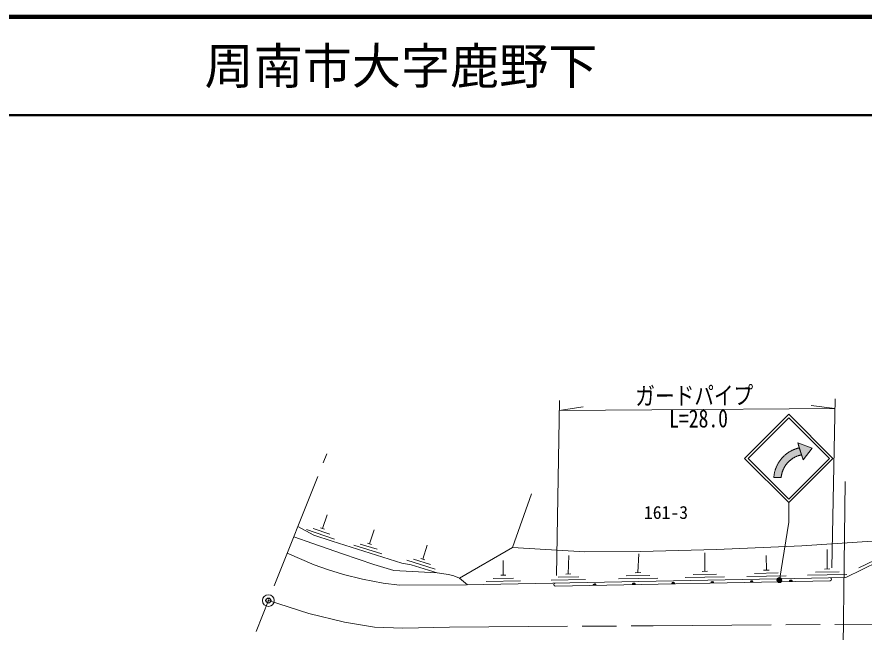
# Model space of a CAD drawing. Units: millimetres at full size, sheet at 1:1000; details may follow other scales. Extents: x 40000 to 680000, y 20000 to 380000.
# Drawn here: x 385927 to 472167, y 317336 to 380000 of the extents above; entities that cross this region are included whole.
import ezdxf
from ezdxf.enums import TextEntityAlignment as Align

# ---------------------------------------------------------------- set-up
doc = ezdxf.new("R2010")
doc.units = ezdxf.units.MM
doc.header["$LTSCALE"] = 1000
doc.header["$PDMODE"] = 32
doc.header["$PDSIZE"] = 500
doc.linetypes.add('CHAIN', pattern=[18.5, 12, -1.5, 3.5, -1.5])
for name, color, linetype, lineweight in [('M-BGD', 7, 'Continuous', 13), ('M-BMK', 2, 'CHAIN', 13), ('M-BMK-ROW', 30, 'Continuous', 13), ('M-BMK-SRVR', 3, 'Continuous', 13), ('M-STR-HTXT', 7, 'Continuous', 13), ('M-STR-STRC', 7, 'Continuous', 13), ('M-TTL', 2, 'Continuous', 140), ('M-TTL-LINE', 7, 'Continuous', 50)]:
    doc.layers.add(name, color=color, linetype=linetype, lineweight=lineweight)
for name, color, linetype in [('M-BMK-HTXT', 7, 'Continuous'), ('M-OTRS', 6, 'Continuous'), ('M-TTL-TXT', 7, 'Continuous')]:
    doc.layers.add(name, color=color, linetype=linetype)
doc.styles.add('ＭＳ ゴシック', font='')
doc.styles.get('ＭＳ ゴシック').set_extended_font_data('MS Gothic')

msp = doc.modelspace()

# ---------------------------------------------------------------- hatches: boundary and pattern name
at = {"layer": 'M-BGD'}
for points in [[(460873, 322413), (460573, 322408, -0.41421), (460720, 322561, -0.41421)], [(464873, 322491), (464573, 322485, -0.41421), (464720, 322638, -0.41421)], [(444876, 322104), (444576, 322098, -0.41421), (444723, 322251, -0.41421)], [(448876, 322182), (448576, 322176, -0.41421), (448723, 322329, -0.41421)], [(452875, 322259), (452575, 322253, -0.41421), (452722, 322406, -0.41421)], [(456874, 322336), (456574, 322330, -0.41421), (456721, 322483, -0.41421)]]:
    msp.add_hatch(color=256, dxfattribs=at).paths.add_polyline_path(points)
at = {"layer": 'M-STR-HTXT'}
msp.add_hatch(color=256, dxfattribs=at).paths.add_polyline_path([(463766, 322750, -0.41421), (463666, 322410, -0.41421), (463326, 322510, -1)])
at = {"layer": 'M-STR-STRC'}
for points in [[(465802, 335389), (465758, 335380), (465714, 335370), (465670, 335360), (465627, 335348), (465583, 335336), (465540, 335323), (465497, 335309), (465454, 335295), (465412, 335280), (465369, 335264), (465328, 335247), (465286, 335230), (465245, 335212), (465204, 335193), (465163, 335173), (465123, 335153), (465083, 335132), (465043, 335110), (465004, 335088), (464965, 335065), (464927, 335041), (464889, 335017), (464851, 334992), (464814, 334966), (464777, 334940), (464741, 334913), (464705, 334885), (464670, 334857), (464635, 334828), (464601, 334799), (464567, 334769), (464534, 334738), (464502, 334707), (464469, 334676), (464438, 334643), (464407, 334610), (464377, 334577), (464347, 334543), (464318, 334509), (464289, 334474), (464261, 334438), (464234, 334403), (464207, 334366), (464181, 334329), (464155, 334292), (464130, 334254), (464106, 334216), (464083, 334178), (464060, 334139), (464038, 334100), (464017, 334060), (463996, 334020), (463976, 333979), (463957, 333938), (463938, 333897), (463920, 333856), (463903, 333814), (463886, 333772), (463871, 333730), (463856, 333687), (463842, 333644), (463828, 333601), (463816, 333558), (463804, 333515), (463792, 333471), (463782, 333427), (463772, 333383), (463764, 333339), (463755, 333294), (463748, 333250), (463742, 333205), (463736, 333160), (463731, 333115), (463727, 333070), (463726, 333066), (462983, 333067), (462986, 333106), (462991, 333164), (462997, 333222), (463004, 333279), (463011, 333337), (463020, 333394), (463030, 333452), (463041, 333509), (463053, 333565), (463066, 333622), (463080, 333678), (463095, 333734), (463111, 333790), (463128, 333846), (463146, 333901), (463164, 333956), (463184, 334011), (463205, 334065), (463226, 334119), (463249, 334172), (463273, 334225), (463297, 334278), (463322, 334330), (463349, 334382), (463376, 334434), (463404, 334484), (463433, 334535), (463462, 334585), (463493, 334634), (463525, 334683), (463557, 334731), (463590, 334778), (463624, 334826), (463659, 334872), (463695, 334918), (463731, 334963), (463768, 335008), (463806, 335051), (463845, 335095), (463885, 335137), (463925, 335179), (463966, 335220), (464007, 335261), (464050, 335300), (464093, 335339), (464137, 335378), (464181, 335415), (464226, 335452), (464272, 335487), (464318, 335523), (464365, 335557), (464412, 335590), (464461, 335623), (464509, 335654), (464558, 335685), (464608, 335715), (464658, 335745), (464709, 335773), (464760, 335800), (464812, 335827), (464864, 335852), (464917, 335877), (464970, 335901), (465023, 335923), (465077, 335945), (465131, 335966), (465185, 335986), (465240, 336005), (465295, 336023), (465351, 336040), (465407, 336057), (465463, 336072), (465519, 336086), (465576, 336099), (465410, 336618), (466880, 336054), (465968, 334870)], [(465576, 336099), (465519, 336086), (465463, 336072), (465407, 336057), (465351, 336040), (465295, 336023), (465240, 336005), (465185, 335986), (465131, 335966), (465077, 335945), (465023, 335923), (464970, 335901), (464917, 335877), (464864, 335852), (464812, 335827), (464760, 335800), (464709, 335773), (464658, 335745), (464608, 335715), (464558, 335685), (464509, 335654), (464461, 335623), (464412, 335590), (464365, 335557), (464318, 335523), (464272, 335487), (464226, 335452), (464181, 335415), (464137, 335378), (464093, 335339), (464050, 335300), (464007, 335261), (463966, 335220), (463925, 335179), (463885, 335137), (463845, 335095), (463806, 335051), (463768, 335008), (463731, 334963), (463695, 334918), (463659, 334872), (463624, 334826), (463590, 334778), (463557, 334731), (463525, 334683), (463493, 334634), (463462, 334585), (463433, 334535), (463404, 334484), (463376, 334434), (463349, 334382), (463322, 334330), (463297, 334278), (463273, 334225), (463249, 334172), (463226, 334119), (463205, 334065), (463184, 334011), (463164, 333956), (463146, 333901), (463128, 333846), (463111, 333790), (463095, 333734), (463080, 333678), (463066, 333622), (463053, 333565), (463041, 333509), (463030, 333452), (463020, 333394), (463011, 333337), (463004, 333279), (462997, 333222), (462991, 333164), (462986, 333106), (462983, 333067), (463726, 333066), (463731, 333115), (463736, 333160), (463742, 333205), (463748, 333250), (463755, 333294), (463764, 333339), (463772, 333383), (463782, 333427), (463792, 333471), (463804, 333515), (463816, 333558), (463828, 333601), (463842, 333644), (463856, 333687), (463871, 333730), (463886, 333772), (463903, 333814), (463920, 333856), (463938, 333897), (463957, 333938), (463976, 333979), (463996, 334020), (464017, 334060), (464038, 334100), (464060, 334139), (464083, 334178), (464106, 334216), (464130, 334254), (464155, 334292), (464181, 334329), (464207, 334366), (464234, 334403), (464261, 334438), (464289, 334474), (464318, 334509), (464347, 334543), (464377, 334577), (464407, 334610), (464438, 334643), (464469, 334676), (464502, 334707), (464534, 334738), (464567, 334769), (464601, 334799), (464635, 334828), (464670, 334857), (464705, 334885), (464741, 334913), (464777, 334940), (464814, 334966), (464851, 334992), (464889, 335017), (464927, 335041), (464965, 335065), (465004, 335088), (465043, 335110), (465083, 335132), (465123, 335153), (465163, 335173), (465204, 335193), (465245, 335212), (465286, 335230), (465328, 335247), (465369, 335264), (465412, 335280), (465454, 335295), (465497, 335309), (465540, 335323), (465583, 335336), (465627, 335348), (465670, 335360), (465714, 335370), (465758, 335380), (465802, 335389)]]:
    msp.add_hatch(color=256, dxfattribs=at).paths.add_polyline_path(points)

# ---------------------------------------------------------------- linework, layer by layer
at = {"layer": 'M-BGD'}
for p, q in [((417027, 327870), (417513, 329289)), ((415413, 327790), (418250, 326816)), ((416078, 327879), (417780, 327294)), ((416828, 327938), (417225, 327802)), ((421830, 326321), (422281, 327752)), ((420219, 326200), (423081, 325298)), ((420882, 326305), (422599, 325765)), ((421630, 326384), (422031, 326258)), ((427246, 324768), (427697, 326199)), ((442058, 323250), (442101, 325140)), ((449151, 323387), (449227, 325303)), ((455955, 323519), (455972, 325417)), ((462223, 323640), (462194, 325140)), ((468413, 323759), (468399, 325756)), ((471622, 323872), (474317, 325190)), ((425635, 324647), (428496, 323745)), ((426298, 324753), (428014, 324212)), ((427046, 324832), (427447, 324705)), ((435439, 323122), (435410, 324622)), ((455675, 323513), (456235, 323524)), ((461943, 323634), (462503, 323645)), ((467219, 323436), (469619, 323483)), ((468133, 323754), (468693, 323765)), ((433701, 322488), (437200, 322556)), ((434395, 322802), (436494, 322842)), ((435194, 323117), (435684, 323127)), ((440320, 322616), (443819, 322684)), ((440727, 322024), (468719, 322565)), ((441014, 322930), (443113, 322970)), ((441813, 323245), (442303, 323255)), ((447163, 322749), (451162, 322826)), ((447957, 323064), (450356, 323110)), ((448871, 323382), (449431, 323393)), ((453967, 322880), (457966, 322957)), ((454761, 323196), (457161, 323242)), ((460235, 323001), (464235, 323079)), ((461029, 323317), (463429, 323363)), ((466425, 323121), (470424, 323198)), ((444876, 322104), (444576, 322098)), ((448876, 322182), (448576, 322176)), ((452875, 322259), (452575, 322253)), ((456874, 322336), (456574, 322330)), ((460873, 322413), (460573, 322408)), ((464873, 322491), (464573, 322485))]:
    msp.add_line(p, q, dxfattribs=at)
for points in [[(430974, 322830), (436373, 325936), (438302, 331420)], [(428714, 323362), (426070, 324196), (425103, 324347), (418017, 326579), (416166, 327214), (414530, 328085)], [(504731, 276929), (506721, 278283), (521509, 286845), (527190, 294595), (526930, 306710), (522342, 313605), (518083, 318977), (515187, 321144), (512667, 323042), (508996, 325016), (505973, 326740), (502121, 327423), (498265, 327913), (490383, 327608), (478612, 326956), (470308, 322896)], [(414114, 327041), (416057, 326370), (419059, 325308), (422265, 324227), (424311, 323611), (427404, 323446), (428714, 323362), (429847, 323200), (430403, 323054), (430974, 322830), (431799, 322152)], [(436373, 325936), (443749, 325524), (449405, 325543), (457161, 325752), (465848, 326131), (478612, 326956)], [(470308, 322896), (431682, 322149), (424858, 322102), (423197, 322310), (421100, 322716), (419163, 323186), (417531, 323699), (416190, 324173), (413453, 325382)]]:
    msp.add_lwpolyline(points, dxfattribs=at)
for centre, start, end in [((460723, 322411), 1.10728, 181.10728), ((464723, 322488), 1.10728, 181.10728), ((468716, 322715), 272.21455, 90), ((440724, 322174), 91.10728, 271.10728), ((444726, 322101), 1.10728, 181.10728), ((448726, 322179), 1.10728, 181.10728), ((452725, 322256), 1.10728, 181.10728), ((456724, 322333), 1.10728, 181.10728)]:
    msp.add_arc(centre, 150, start, end, dxfattribs=at)
at = {"layer": 'M-BMK'}
msp.add_line((405272, 304845), (417483, 335498), dxfattribs=at)
msp.add_lwpolyline([(411526, 320545), (415631, 319215), (419275, 318359), (422336, 317845), (425218, 317727), (429962, 317849), (450703, 317974), (473161, 318127), (499451, 318396)], dxfattribs=at)
at = {"layer": 'M-BMK-ROW'}
msp.add_lwpolyline([(470228, 332681), (469923, 307471), (471089, 299296), (471526, 294342), (470003, 274172), (467954, 267080), (464186, 257526), (458307, 241997)], dxfattribs=at)
at = {"layer": 'M-BMK-SRVR'}
msp.add_circle((411526, 320545), 600, dxfattribs=at)
at = {"layer": 'M-OTRS'}
msp.add_point((411526, 320545), dxfattribs=at)
at = {"layer": 'M-STR-HTXT'}
for p, q in [((440872, 323093), (441154, 340917)), ((468883, 323869), (469221, 341101)), ((441138, 339917), (443567, 340273)), ((469202, 340101), (466768, 340426)), ((463546, 322630), (464503, 328521))]:
    msp.add_line(p, q, dxfattribs=at)
msp.add_lwpolyline([(441138, 339917), (450570, 339974), (469202, 340101)], dxfattribs=at)
msp.add_circle((463546, 322630), 250, dxfattribs=at)
at = {"layer": 'M-STR-STRC'}
for p, q in [((460003, 335021), (464503, 339521)), ((460357, 335021), (464503, 339167)), ((469003, 335021), (464503, 339521)), ((468650, 335021), (464503, 339167)), ((465968, 334870), (465410, 336618)), ((465410, 336618), (466880, 336054)), ((466880, 336054), (465968, 334870)), ((460003, 335021), (464503, 330520)), ((460357, 335021), (464503, 330874)), ((464503, 330521), (469003, 335021)), ((464503, 330874), (468650, 335021)), ((462983, 333067), (463726, 333066)), ((464503, 330520), (464503, 328521))]:
    msp.add_line(p, q, dxfattribs=at)
for points in [[(465410, 336618), (466880, 336054), (465968, 334870)], [(465410, 336618), (466880, 336054), (465968, 334870)], [(465576, 336099), (465410, 336618), (466880, 336054), (465968, 334870), (465802, 335389)], [(465576, 336099), (465802, 335389), (465802, 335389), (465758, 335380), (465714, 335370), (465670, 335360), (465627, 335348), (465583, 335336), (465540, 335323), (465497, 335309), (465454, 335295), (465412, 335280), (465369, 335264), (465328, 335247), (465286, 335230), (465245, 335212), (465204, 335193), (465163, 335173), (465123, 335153), (465083, 335132), (465043, 335110), (465004, 335088), (464965, 335065), (464927, 335041), (464889, 335017), (464851, 334992), (464814, 334966), (464777, 334940), (464741, 334913), (464705, 334885), (464670, 334857), (464635, 334828), (464601, 334799), (464567, 334769), (464534, 334738), (464502, 334707), (464469, 334676), (464438, 334643), (464407, 334610), (464377, 334577), (464347, 334543), (464318, 334509), (464289, 334474), (464261, 334438), (464234, 334403), (464207, 334366), (464181, 334329), (464155, 334292), (464130, 334254), (464106, 334216), (464083, 334178), (464060, 334139), (464038, 334100), (464017, 334060), (463996, 334020), (463976, 333979), (463957, 333938), (463938, 333897), (463920, 333856), (463903, 333814), (463886, 333772), (463871, 333730), (463856, 333687), (463842, 333644), (463828, 333601), (463816, 333558), (463804, 333515), (463792, 333471), (463782, 333427), (463772, 333383), (463764, 333339), (463755, 333294), (463748, 333250), (463742, 333205), (463736, 333160), (463731, 333115), (463727, 333070), (463726, 333066), (463726, 333066), (462983, 333067), (462983, 333067), (462986, 333106), (462991, 333164), (462997, 333222), (463004, 333279), (463011, 333337), (463020, 333394), (463030, 333452), (463041, 333509), (463053, 333565), (463066, 333622), (463080, 333678), (463095, 333734), (463111, 333790), (463128, 333846), (463146, 333901), (463164, 333956), (463184, 334011), (463205, 334065), (463226, 334119), (463249, 334172), (463273, 334225), (463297, 334278), (463322, 334330), (463349, 334382), (463376, 334434), (463404, 334484), (463433, 334535), (463462, 334585), (463493, 334634), (463525, 334683), (463557, 334731), (463590, 334778), (463624, 334826), (463659, 334872), (463695, 334918), (463731, 334963), (463768, 335008), (463806, 335051), (463845, 335095), (463885, 335137), (463925, 335179), (463966, 335220), (464007, 335261), (464050, 335300), (464093, 335339), (464137, 335378), (464181, 335415), (464226, 335452), (464272, 335487), (464318, 335523), (464365, 335557), (464412, 335590), (464461, 335623), (464509, 335654), (464558, 335685), (464608, 335715), (464658, 335745), (464709, 335773), (464760, 335800), (464812, 335827), (464864, 335852), (464917, 335877), (464970, 335901), (465023, 335923), (465077, 335945), (465131, 335966), (465185, 335986), (465240, 336005), (465295, 336023), (465351, 336040), (465407, 336057), (465463, 336072), (465519, 336086)]]:
    msp.add_lwpolyline(points, close=True, dxfattribs=at)
at = {"layer": 'M-TTL'}
msp.add_line((680000, 380000), (40000, 380000), dxfattribs=at)
at = {"layer": 'M-TTL-LINE'}
msp.add_line((40000, 370000), (680000, 370000), dxfattribs=at)

# ---------------------------------------------------------------- texts
at = {"layer": 'M-BMK-HTXT', "style": 'ＭＳ ゴシック'}
msp.add_text('161-3', height=1320, dxfattribs=at).set_placement((452003, 329523), align=Align.MIDDLE_CENTER)
at = {"layer": 'M-STR-HTXT', "style": 'ＭＳ ゴシック', "width": 0.8}
msp.add_text('ガードパイプ', height=1833, rotation=0.391, dxfattribs=at).set_placement((454895, 339952), align=Align.BOTTOM_CENTER)
msp.add_text('L=28.0', height=1833, rotation=0.391, dxfattribs=at).set_placement((455312, 340006), align=Align.TOP_CENTER)
at = {"layer": 'M-TTL-TXT', "style": 'ＭＳ ゴシック'}
msp.add_text('周南市大字鹿野下', height=3666, dxfattribs=at).set_placement((405024, 375000), align=Align.MIDDLE_LEFT)

doc.saveas('drawing.dxf')
